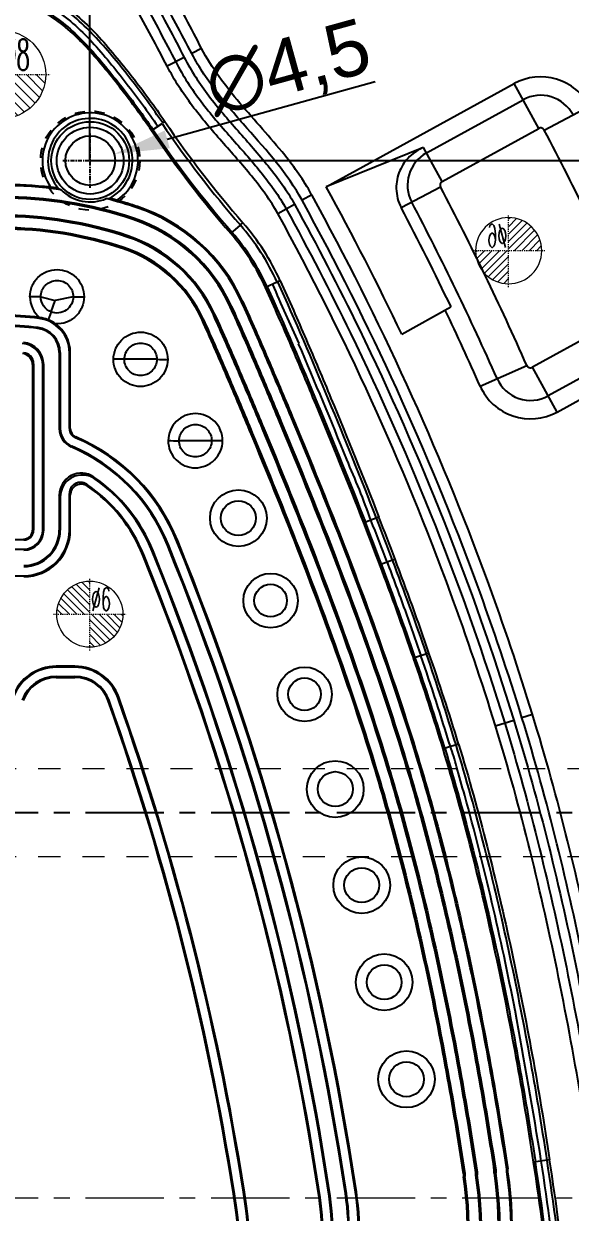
# Model space of a CAD drawing. Header units: millimetres. Extents: x 2660 to 3051, y 1419 to 1848.
# Drawn here: x 2806.1 to 2855.7, y 1632.4 to 1740.3 of the extents above; entities that cross this region are included whole.
import ezdxf

# ---------------------------------------------------------------- set-up
doc = ezdxf.new("R2010")
doc.units = ezdxf.units.MM
doc.linetypes.add('CENTER', pattern=[0.6, 0.375, -0.075, 0.075, -0.075])
doc.linetypes.add('HIDDEN', pattern=[0.2, 0.1, -0.1])
for name, color, linetype, lineweight in [('center', 1, 'CENTER', 9), ('cool', 153, 'HIDDEN', 9), ('epin', 13, 'Continuous', 9)]:
    doc.layers.add(name, color=color, linetype=linetype, lineweight=lineweight)
doc.layers.add('DEFAULT_2', color=8, linetype='HIDDEN')
doc.styles.get("Standard").update_dxf_attribs({"font": 'arial.ttf'})
doc.styles.add('TXT05', font='txt.shx', dxfattribs={"width": 0.5, "bigfont": 'gbcbig.shx'})
doc.dimstyles.new('副本 ISO-25-1', dxfattribs={"dimtxt": 5, "dimasz": 5, "dimexe": 0, "dimexo": 0, "dimgap": 0, "dimtad": 1, "dimtxsty": 'Standard', "dimcen": 0, "dimclrd": 4, "dimclre": 4, "dimclrt": 6, "dimazin": 0, "dimtfac": 1, "dimtofl": 0, "dimtmove": 0, "dimatfit": 3, "dimfxl": 0, "dimarcsym": 0})

# ---------------------------------------------------------------- blocks, each defined once
blk = doc.blocks.new('epin_ejp_6')
at = {"layer": 'epin'}
h = blk.add_hatch(dxfattribs=at)
h.set_pattern_fill('_ANSI31', color=123, scale=0.15, angle=90, style=0)
h.set_pattern_definition([(135, (735.3002, 266.8078), (-0.3367596, -0.3367596), [])])
h.paths.add_polyline_path([(0, 3, 0.414214), (-3, 0), (0, 0)])
h.paths.add_polyline_path([(3, 0), (0, 0), (0, -3, 0.414214)])
at = {"layer": 'epin', "color": 1, "linetype": 'CENTER', "ltscale": 0.186593}
for p, q in [((0, -3.3), (0, 3.3)), ((-3.3, 0), (3.3, 0))]:
    blk.add_line(p, q, dxfattribs=at)
at = {"layer": 'epin'}
blk.add_circle((0, 0), 3, dxfattribs=at)
at = {"layer": 'epin', "color": 6, "style": 'TXT05', "width": 0.5}
blk.add_text('%%c6', height=2.1, dxfattribs=at).set_placement((0.12, 0.3))
blk = doc.blocks.new('epin_ejp_8')
at = {"layer": 'epin'}
h = blk.add_hatch(dxfattribs=at)
h.set_pattern_fill('_ANSI31', color=123, scale=0.2, angle=90, style=0)
h.set_pattern_definition([(135, (-705.7219, 490.0809), (-0.4490128, -0.4490128), [])])
h.paths.add_polyline_path([(0, 4, 0.414214), (-4, 0), (0, 0)])
h.paths.add_polyline_path([(4, 0), (0, 0), (0, -4, 0.414214)])
at = {"layer": 'epin', "color": 1, "linetype": 'CENTER', "ltscale": 0.248791}
for p, q in [((0, -4.4), (0, 4.4)), ((-4.4, 0), (4.4, 0))]:
    blk.add_line(p, q, dxfattribs=at)
at = {"layer": 'epin'}
blk.add_circle((0, 0), 4, dxfattribs=at)
at = {"layer": 'epin', "color": 6, "style": 'TXT05', "width": 0.5}
blk.add_text('%%c8', height=2.8, dxfattribs=at).set_placement((0.16, 0.4))
blk = doc.blocks.new('*D116')
at = {"color": 4, "linetype": 'Continuous', "lineweight": -2, "transparency": 16777216}
blk.add_line((2838.04, 1735.04), (2819.16, 1729.83), dxfattribs=at)
at = {"color": 4, "transparency": 16777216}
blk.add_solid([(2818.94, 1730.63), (2819.39, 1729.03), (2814.34, 1728.5)], dxfattribs=at)
at = {"layer": 'Defpoints', "color": 0, "transparency": 16777216}
for p in [(2814.34, 1728.5), (2810.01, 1727.3)]:
    blk.add_point(p, dxfattribs=at)
at = {"color": 6, "transparency": 16777216, "insert": (2830.19, 1736.08), "char_height": 5, "attachment_point": 5, "rotation": 15.4407}
blk.add_mtext('∅4,5', dxfattribs=at)
blk = doc.blocks.new('*D96')
at = {"color": 4, "linetype": 'Continuous', "lineweight": -2, "transparency": 16777216}
blk.add_line((2889.34, 1633.72), (2909.46, 1633.72), dxfattribs=at)
at = {"layer": 'Defpoints', "color": 0, "transparency": 16777216}
for p in [(2804.14, 1633.72), (2889.34, 1633.72), (2906.2, 1633.72)]:
    blk.add_point(p, dxfattribs=at)
at = {"color": 6, "transparency": 16777216, "insert": (2907.83, 1636.27), "char_height": 5, "attachment_point": 5}
blk.add_mtext('0', dxfattribs=at)
blk = doc.blocks.new('*D120')
at = {"color": 4, "linetype": 'Continuous', "lineweight": -2, "transparency": 16777216}
blk.add_line((2812.18, 1727.9), (2923.08, 1727.9), dxfattribs=at)
at = {"layer": 'Defpoints', "color": 0, "transparency": 16777216}
for p in [(2812.18, 1727.9), (2906.2, 1727.9), (2804.14, 1633.72)]:
    blk.add_point(p, dxfattribs=at)
at = {"color": 6, "transparency": 16777216, "insert": (2914.64, 1730.9), "char_height": 5, "attachment_point": 5}
blk.add_mtext('94,18', dxfattribs=at)
blk = doc.blocks.new('*D126')
at = {"color": 4, "linetype": 'Continuous', "lineweight": -2, "transparency": 16777216}
blk.add_line((2837.8, 1570.12), (2922.13, 1570.12), dxfattribs=at)
at = {"layer": 'Defpoints', "color": 0, "transparency": 16777216}
for p in [(2804.14, 1633.72), (2837.8, 1570.12), (2906.2, 1570.12)]:
    blk.add_point(p, dxfattribs=at)
at = {"color": 6, "transparency": 16777216, "insert": (2914.17, 1573.12), "char_height": 5, "attachment_point": 5}
blk.add_mtext('63,61', dxfattribs=at)
blk = doc.blocks.new('*D105')
at = {"color": 4, "linetype": 'Continuous', "lineweight": -2, "transparency": 16777216}
blk.add_line((2812.14, 1727.9), (2812.14, 1802.88), dxfattribs=at)
at = {"layer": 'Defpoints', "color": 0, "transparency": 16777216}
for p in [(2812.14, 1799.58), (2812.14, 1727.9), (2804.14, 1633.72)]:
    blk.add_point(p, dxfattribs=at)
at = {"color": 6, "transparency": 16777216, "insert": (2809.58, 1801.23), "char_height": 5, "attachment_point": 5, "rotation": 90}
blk.add_mtext('8', dxfattribs=at)

msp = doc.modelspace()

# ---------------------------------------------------------------- linework, layer by layer
at = {"color": 7, "linetype": 'Continuous'}
for p, q in [((2820.702, 1737.265), (2819.156, 1736.464)), ((2822.28, 1738.081), (2821.388, 1737.619)), ((2821.409, 1737.579), (2821.388, 1737.619)), ((2833.589, 1725.51), (2850.635, 1734.887)), ((2852.868, 1730.827), (2850.635, 1734.887)), ((2842.681, 1728.595), (2851.444, 1733.416)), ((2853.369, 1730.677), (2857.469, 1732.836)), ((2817.731, 1730.623), (2818.692, 1731.277)), ((2818.749, 1731.316), (2818.946, 1731.45)), ((2844.105, 1726.007), (2852.868, 1730.827)), ((2842.407, 1729.092), (2833.589, 1725.51)), ((2844.105, 1726.007), (2842.407, 1729.092)), ((2840.386, 1723.638), (2843.957, 1725.515)), ((2832.275, 1724.787), (2831.394, 1724.304)), ((2816.431, 1723.626), (2816.465, 1723.726)), ((2829.191, 1723.096), (2830.717, 1723.933)), ((2816.073, 1722.556), (2816.112, 1722.673)), ((2825.853, 1722.088), (2826.033, 1722.244)), ((2815.577, 1721.074), (2815.538, 1720.957)), ((2824.923, 1721.281), (2825.801, 1722.043)), ((2815.219, 1720.004), (2815.18, 1719.888)), ((2829.137, 1716.854), (2828.08, 1716.372)), ((2829.417, 1716.981), (2829.2, 1716.883)), ((2807.689, 1715.541), (2806.702, 1715.544)), ((2807.689, 1715.541), (2808.995, 1715.21)), ((2808.622, 1714.161), (2808.995, 1715.21)), ((2810.631, 1715.541), (2808.995, 1715.21)), ((2810.631, 1715.541), (2811.618, 1715.538)), ((2824.992, 1714.666), (2824.896, 1714.622)), ((2826.002, 1715.125), (2825.907, 1715.081)), ((2840.432, 1712.154), (2844.907, 1714.616)), ((2808.622, 1714.161), (2808.344, 1713.454)), ((2823.456, 1713.968), (2823.344, 1713.918)), ((2861.091, 1713.97), (2852.297, 1709.132)), ((2807.442, 1712.743), (2807.431, 1712.656)), ((2822.429, 1713.502), (2822.334, 1713.459)), ((2862.515, 1711.381), (2853.721, 1706.544)), ((2809.361, 1710.463), (2809.361, 1703.563)), ((2809.361, 1710.463), (2809.449, 1710.463)), ((2809.449, 1710.463), (2809.449, 1703.563)), ((2810.278, 1703.563), (2810.278, 1710.463)), ((2810.278, 1710.463), (2810.366, 1710.463)), ((2810.366, 1703.563), (2810.366, 1710.463)), ((2807.037, 1709.458), (2806.949, 1709.377)), ((2806.949, 1709.377), (2806.949, 1694.347)), ((2807.037, 1709.458), (2807.037, 1694.347)), ((2807.954, 1709.378), (2807.866, 1709.297)), ((2807.866, 1694.347), (2807.866, 1709.297)), ((2807.954, 1694.347), (2807.954, 1709.378)), ((2818.219, 1709.859), (2815.271, 1709.859)), ((2847.546, 1707.434), (2851.784, 1709.305)), ((2854.53, 1705.073), (2863.324, 1709.91)), ((2854.53, 1705.073), (2852.297, 1709.132)), ((2809.449, 1703.563), (2809.361, 1703.563)), ((2810.366, 1703.563), (2810.278, 1703.563)), ((2810.82, 1702.743), (2810.854, 1702.824)), ((2810.494, 1701.98), (2810.459, 1701.9)), ((2823.193, 1702.469), (2820.236, 1702.469)), ((2809.361, 1697.517), (2809.361, 1694.347)), ((2809.449, 1697.349), (2809.361, 1697.517)), ((2809.449, 1697.348), (2809.449, 1694.347)), ((2810.278, 1694.347), (2810.278, 1697.682)), ((2810.366, 1697.516), (2810.278, 1697.682)), ((2810.366, 1694.347), (2810.366, 1697.516)), ((2838.366, 1695.535), (2836.997, 1695.003)), ((2807.037, 1694.347), (2806.949, 1694.347)), ((2807.954, 1694.347), (2807.866, 1694.347)), ((2809.449, 1694.347), (2809.361, 1694.347)), ((2810.366, 1694.347), (2810.278, 1694.347)), ((2834.655, 1694.092), (2834.753, 1694.13)), ((2806.145, 1693.455), (2804.053, 1693.455)), ((2819.263, 1693.021), (2819.181, 1692.988)), ((2820.032, 1693.332), (2820.113, 1693.365)), ((2832.033, 1693.071), (2832.131, 1693.109)), ((2833.719, 1693.727), (2833.621, 1693.689)), ((2804.053, 1692.625), (2806.145, 1692.625)), ((2817.026, 1692.118), (2816.945, 1692.085)), ((2817.795, 1692.428), (2817.877, 1692.461)), ((2831.096, 1692.707), (2830.998, 1692.669)), ((2839.831, 1691.713), (2838.457, 1691.194)), ((2804.053, 1690.213), (2806.145, 1690.213)), ((2842.909, 1683.194), (2841.52, 1682.716)), ((2809.09, 1681.897), (2809.09, 1681.985)), ((2810.783, 1681.985), (2809.09, 1681.985)), ((2810.783, 1681.897), (2809.09, 1681.897)), ((2810.783, 1681.985), (2810.783, 1681.897)), ((2809.09, 1680.98), (2809.09, 1681.068)), ((2809.09, 1681.068), (2810.783, 1681.068)), ((2809.09, 1680.98), (2810.783, 1680.98)), ((2810.783, 1681.068), (2810.783, 1680.98)), ((2814.678, 1679.148), (2814.761, 1679.177)), ((2813.896, 1678.87), (2813.814, 1678.841)), ((2848.946, 1676.573), (2850.61, 1677.085)), ((2852.308, 1677.608), (2851.348, 1677.312)), ((2845.595, 1674.927), (2844.189, 1674.499)), ((2841.785, 1673.768), (2841.886, 1673.798)), ((2838.132, 1672.656), (2838.031, 1672.625)), ((2839.211, 1672.984), (2839.093, 1672.948)), ((2840.824, 1673.475), (2840.723, 1673.444)), ((2853.859, 1637.185), (2852.406, 1636.965)), ((2846.028, 1635.98), (2846.045, 1635.982)), ((2846.028, 1635.98), (2846.051, 1635.648)), ((2846.15, 1635.994), (2846.045, 1635.982)), ((2846.162, 1635.925), (2846.162, 1635.662)), ((2847.272, 1636.118), (2847.149, 1636.105)), ((2847.161, 1635.771), (2847.161, 1636.036)), ((2847.284, 1636.049), (2847.284, 1635.784)), ((2848.827, 1636.291), (2848.844, 1636.293)), ((2848.839, 1635.953), (2848.839, 1636.221)), ((2848.949, 1636.305), (2848.844, 1636.293)), ((2848.851, 1635.953), (2848.973, 1635.966)), ((2848.961, 1636.235), (2848.961, 1635.966)), ((2849.948, 1636.416), (2850.053, 1636.427)), ((2849.961, 1636.074), (2849.961, 1636.345)), ((2849.973, 1636.074), (2850.078, 1636.085)), ((2850.078, 1636.085), (2850.053, 1636.427)), ((2846.174, 1635.662), (2846.051, 1635.648)), ((2847.295, 1635.784), (2847.173, 1635.771)), ((2833.031, 1633.766), (2832.944, 1633.753)), ((2833.851, 1633.89), (2833.938, 1633.903)), ((2835.416, 1634.126), (2835.329, 1634.113)), ((2836.236, 1634.249), (2836.323, 1634.262)), ((2825.478, 1632.628), (2825.391, 1632.615)), ((2826.298, 1632.752), (2826.385, 1632.765))]:
    msp.add_line(p, q, dxfattribs=at)
at = {"color": 1, "linetype": 'CENTER'}
for p, q in [((2812.175, 1725.425), (2812.175, 1730.375)), ((2809.7, 1727.9), (2814.65, 1727.9))]:
    msp.add_line(p, q, dxfattribs=at)
at = {"color": 1, "linetype": 'CENTER', "ltscale": 19}
msp.add_line((2709.135, 1668.721), (2899.135, 1668.721), dxfattribs=at)
at = {"color": 7, "linetype": 'Continuous'}
for centre, radius in [((2812.175, 1727.9), 3.534), ((2812.175, 1727.9), 3.032), ((2825.616, 1695.439), 2.569), ((2825.616, 1695.439), 1.581), ((2828.542, 1687.95), 2.469), ((2828.542, 1687.95), 1.482), ((2831.624, 1679.447), 2.469), ((2831.624, 1679.447), 1.482), ((2834.408, 1670.841), 2.569), ((2834.408, 1670.841), 1.581), ((2836.805, 1662.119), 2.569), ((2836.805, 1662.119), 1.581), ((2838.849, 1653.308), 2.569), ((2838.849, 1653.308), 1.581), ((2840.868, 1644.491), 2.569), ((2840.868, 1644.491), 1.581)]:
    msp.add_circle(centre, radius, dxfattribs=at)
at = {"color": 2, "linetype": 'Continuous'}
msp.add_circle((2812.175, 1727.9), 2.25, dxfattribs=at)
at = {"color": 7, "linetype": 'Continuous'}
for centre, radius, start, end in [((2853.045, 1730.506), 5, 27.77039, 118.81505), ((2853.045, 1730.506), 3.321, 27.77039, 118.81505), ((2812.175, 1727.9), 4.336, 303.88424, 213.92416), ((2812.175, 1727.9), 3.834, 296.59623, 221.21217), ((2900.585, 1786.97), 99.036, 214.21863, 220.96447), ((2900.585, 1786.97), 98.729, 214.21863, 220.96447), ((2853.045, 1730.506), 0.367, 27.77039, 118.81505), ((2900.585, 1786.97), 100.198, 214.21863, 220.96447), ((2900.585, 1786.97), 100.04, 214.21863, 220.96447), ((2610.387, 1602.727), 274.612, 24.0042, 27.77039), ((2844.282, 1725.685), 3.321, 118.81505, 207.73085), ((2804.135, 1686.904), 38.726, 81.99901, 98.00099), ((2804.135, 1686.904), 38.831, 83.43146, 96.56854), ((2813.522, 1733.26), 8.949, 241.78636, 243.47671), ((2610.387, 1602.727), 254.745, 25.43939, 28.81505), ((2844.282, 1725.685), 0.367, 118.81505, 207.73085), ((2610.387, 1602.727), 263.878, 23.82169, 27.73085), ((2804.135, 1686.904), 37.721, 71.48706, 108.51331), ((2804.135, 1686.904), 37.598, 71.48706, 108.51331), ((2812.175, 1727.9), 3.746, 224.97397, 292.83443), ((2812.962, 1733.27), 8.847, 274.31883, 276.02862), ((2804.135, 1686.904), 38.726, 71.48706, 75.80939), ((2804.135, 1686.904), 38.831, 71.48706, 74.37694), ((2815.981, 1715.851), 18.583, 28.7411, 29.02366), ((2811.357, 1708.473), 15.979, 24.42709, 71.48706), ((2811.357, 1708.473), 16.085, 24.42709, 71.48706), ((2610.387, 1602.727), 259.845, 25.50571, 27.73085), ((2610.387, 1602.727), 260.924, 23.82169, 27.73085), ((2804.135, 1686.904), 36.035, 71.48706, 108.51331), ((2804.135, 1686.904), 35.912, 71.48706, 108.51331), ((2811.357, 1708.473), 14.852, 24.42709, 71.48706), ((2811.357, 1708.473), 14.975, 24.42709, 71.48706), ((2809.518, 1707.906), 21.871, 24.51686, 40.96447), ((2804.135, 1686.904), 34.907, 71.48706, 108.51331), ((2804.135, 1686.904), 34.784, 71.48706, 108.51331), ((2811.357, 1708.473), 13.288, 24.42709, 71.48706), ((2809.518, 1707.906), 20.401, 24.51686, 40.96447), ((2809.518, 1707.906), 20.56, 24.51686, 40.96447), ((2809.518, 1707.906), 21.564, 24.51686, 40.96447), ((2811.357, 1708.473), 12.161, 24.42709, 71.48706), ((2811.357, 1708.473), 13.165, 24.42709, 71.48706), ((2811.357, 1708.473), 12.038, 24.42709, 71.48706), ((2809.174, 1715.537), 2.472, 179.85596, 229.73718), ((2804.135, 1686.904), 26.967, 82.6692, 97.33067), ((2804.135, 1686.904), 26.88, 82.70716, 97.29284), ((2807.15, 1710.463), 3.128, 0, 82.70716), ((2807.197, 1710.582), 3.093, 53.75194, 82.95175), ((2610.387, 1602.727), 259.245, 23.82169, 25.49805), ((2804.135, 1686.904), 26.05, 82.70716, 97.29284), ((2804.135, 1686.904), 25.962, 82.70716, 97.29284), ((2807.15, 1710.463), 2.211, 0, 82.70716), ((2807.15, 1710.463), 2.299, 0, 82.70716), ((2807.15, 1710.463), 3.216, 0, 54.32981), ((2805.946, 1709.378), 2.009, 359.99173, 85.40289), ((2805.858, 1709.297), 2.009, 359.99164, 85.60949), ((2805.945, 1709.377), 1.004, 359.99039, 85.40573), ((2806.033, 1709.458), 1.004, 359.99049, 85.20066), ((2309.612, 1488.057), 567.237, 22.02372, 23.17376), ((2814.193, 1623.769), 86.097, 89.28265, 89.93953), ((2819.298, 1796.137), 86.284, 269.28336, 269.93881), ((2852.12, 1709.454), 0.367, 203.82169, 298.81505), ((2852.12, 1709.454), 3.321, 203.82169, 298.81505), ((2852.12, 1709.454), 5, 203.82169, 298.81505), ((2811.17, 1703.563), 1.809, 180, 246.86536), ((2811.17, 1703.563), 1.721, 180, 246.86536), ((2811.17, 1703.563), 0.892, 180, 246.86536), ((2811.17, 1703.563), 0.804, 180, 246.86536), ((2804.053, 1686.906), 17.222, 21.90794, 66.86536), ((2804.053, 1686.906), 17.31, 21.90845, 66.86536), ((2804.053, 1686.906), 16.305, 21.90245, 66.86536), ((2804.053, 1686.906), 16.393, 21.90299, 66.86536), ((2820.894, 1874.819), 172.351, 269.45309, 269.78118), ((2822.42, 1516.263), 186.207, 89.45862, 89.7623), ((2753.165, 1664.759), 89.815, 19.84849, 23.63144), ((2811.369, 1697.519), 2.008, 55.33207, 180.08985), ((2811.282, 1697.683), 1.004, 56.07215, 180.07388), ((2811.37, 1697.517), 1.004, 55.33091, 180.08223), ((2778.277, 1679.3), 38.677, 29.4961, 29.79092), ((2804.053, 1686.906), 13.981, 21.88612, 56.14181), ((2804.053, 1686.906), 14.898, 21.89303, 55.41093), ((2804.053, 1686.906), 14.81, 21.89239, 54.65962), ((2804.053, 1686.906), 13.893, 21.88542, 55.407), ((2477.051, 1554.863), 386.959, 20.66783, 21.27278), ((2477.052, 1554.863), 387.495, 20.66782, 21.27277), ((2473.098, 1553.346), 391.967, 20.67134, 21.26975), ((2806.145, 1694.347), 4.221, 270.00073, 360), ((2806.145, 1694.347), 4.133, 270.00076, 360), ((2806.145, 1694.347), 3.304, 270.00082, 359.99917), ((2806.145, 1694.347), 3.216, 270.0017, 360), ((2806.145, 1694.347), 1.809, 270.00219, 360), ((2806.145, 1694.347), 1.721, 270.00234, 360), ((2806.145, 1694.347), 0.892, 270.00402, 360), ((2806.145, 1694.347), 0.804, 270.00455, 360), ((2473.097, 1553.345), 390.499, 20.67137, 21.26978), ((2469.061, 1551.8), 394.98, 20.67439, 21.26625), ((2579.244, 1595.529), 259.062, 8.56805, 22.10621), ((2579.244, 1595.529), 259.892, 8.56805, 22.10589), ((2579.244, 1595.529), 259.98, 8.56805, 22.10586), ((2579.244, 1595.529), 256.563, 8.56805, 22.10724), ((2579.244, 1595.529), 256.65, 8.56805, 22.1072), ((2579.244, 1595.529), 257.48, 8.56805, 22.10685), ((2579.244, 1595.529), 257.568, 8.56805, 22.10682), ((2579.244, 1595.529), 258.975, 8.56805, 22.10625), ((2545.371, 1580.49), 313.297, 19.04385, 20.6925), ((2545.371, 1580.49), 313.455, 19.04382, 20.69249), ((2527.782, 1573.963), 332.786, 19.88022, 20.67368), ((2554.732, 1583.873), 304.574, 19.01666, 20.7193), ((2554.733, 1583.874), 304.811, 19.01664, 20.71925), ((2570.03, 1589.245), 287.859, 18.99815, 19.87942), ((2614.915, 1604.573), 239.7, 16.96123, 19.02654), ((2614.916, 1604.573), 239.858, 16.96121, 19.02651), ((2617.739, 1605.488), 237.426, 16.94858, 19.0397), ((2617.739, 1605.488), 237.963, 16.94853, 19.03959), ((2614.917, 1604.573), 241.167, 16.961, 19.02631), ((2809.09, 1677.764), 4.221, 90.00053, 159.48505), ((2809.09, 1677.764), 4.133, 90.00056, 159.48505), ((2810.783, 1677.764), 4.221, 19.55332, 90.00051), ((2810.783, 1677.764), 4.133, 19.55332, 90.00054), ((2809.09, 1677.764), 3.304, 90.00056, 159.48505), ((2809.09, 1677.764), 3.216, 90.00059, 159.48505), ((2810.783, 1677.764), 3.304, 19.55332, 90.00054), ((2810.783, 1677.764), 3.216, 19.55332, 90.00057), ((2579.244, 1595.529), 249.842, 8.56805, 19.55332), ((2579.244, 1595.529), 249.93, 8.56805, 19.55332), ((2579.244, 1595.529), 248.925, 8.56805, 19.55332), ((2579.244, 1595.529), 249.012, 8.56805, 19.55332), ((2651.806, 1616.076), 201.754, 15.57684, 16.35895), ((2195.81, 1530.539), 665.861, 9.206206, 10.401091), ((2502.787, 1584.069), 353.598, 6.65089, 8.60338), ((2503.054, 1584.102), 353.487, 6.6506, 8.60456), ((2497.96, 1583.42), 359.163, 6.66462, 8.59061), ((2497.961, 1583.42), 359.699, 6.66464, 8.59065), ((2498.289, 1583.467), 359.605, 6.6633, 8.5911), ((2812.249, 1630.635), 36.986, 321.9997, 8.26898), ((2812.249, 1630.635), 37.109, 321.9997, 8.26204), ((2812.249, 1630.635), 38.114, 321.9997, 8.20651), ((2812.249, 1630.635), 38.219, 321.9997, 8.20082), ((2812.249, 1630.635), 34.172, 321.9997, 8.43815), ((2812.249, 1630.635), 34.295, 321.9997, 8.43033), ((2812.249, 1630.635), 35.3, 321.9997, 8.36791), ((2812.249, 1630.635), 35.422, 321.9997, 8.36047), ((2812.249, 1630.635), 20.928, 322.00049, 8.56805), ((2812.249, 1630.635), 21.016, 322.00049, 8.56805), ((2812.249, 1630.635), 21.845, 322.00023, 8.56805), ((2812.249, 1630.635), 21.933, 322.00023, 8.56805), ((2812.249, 1630.635), 23.34, 321.9997, 8.56805), ((2812.249, 1630.635), 23.428, 321.9997, 8.56805), ((2812.249, 1630.635), 24.257, 321.9997, 8.56805), ((2812.249, 1630.635), 24.345, 321.9997, 8.56805), ((2812.249, 1630.635), 13.29, 321.9997, 8.56805), ((2812.249, 1630.635), 13.378, 321.9997, 8.56805), ((2812.249, 1630.635), 14.207, 321.9997, 8.56805), ((2812.249, 1630.635), 14.295, 321.9997, 8.56805)]:
    msp.add_arc(centre, radius, start, end, dxfattribs=at)
for points, knots in [([(2821.388, 1737.619), (2820.443, 1739.445), (2818.51, 1743.074), (2815.982, 1747.548), (2813.89, 1751.087), (2812.287, 1753.721), (2810.651, 1756.333), (2809.553, 1758.07), (2808.985, 1758.925)], [0, 0, 0, 0, 0.2500356, 0.5000558, 0.6250834, 0.7500944, 0.8751292, 1, 1, 1, 1]), ([(2822.28, 1738.081), (2821.332, 1739.914), (2819.391, 1743.558), (2816.853, 1748.05), (2814.752, 1751.604), (2813.143, 1754.248), (2811.498, 1756.874), (2810.394, 1758.62), (2809.822, 1759.482)], [0, 0, 0, 0, 0.2499256, 0.4998753, 0.6248278, 0.7498086, 0.8747441, 1, 1, 1, 1]), ([(2807.617, 1758.016), (2808.181, 1757.168), (2809.27, 1755.444), (2810.894, 1752.851), (2812.485, 1750.236), (2814.562, 1746.722), (2817.073, 1742.28), (2818.991, 1738.677), (2819.929, 1736.864)], [0, 0, 0, 0, 0.1247712, 0.2498297, 0.374847, 0.4999003, 0.7499382, 1, 1, 1, 1]), ([(2808.342, 1758.498), (2808.91, 1757.644), (2810.004, 1755.912), (2811.635, 1753.307), (2813.232, 1750.683), (2815.316, 1747.157), (2817.835, 1742.699), (2819.761, 1739.083), (2820.702, 1737.265)], [0, 0, 0, 0, 0.1251138, 0.2500869, 0.3750798, 0.5000569, 0.7500327, 1, 1, 1, 1]), ([(2819.156, 1736.464), (2818.222, 1738.27), (2816.311, 1741.858), (2813.811, 1746.283), (2811.742, 1749.783), (2810.157, 1752.388), (2808.539, 1754.971), (2807.455, 1756.689), (2806.892, 1757.534)], [0, 0, 0, 0, 0.2500343, 0.5000545, 0.6250875, 0.7500966, 0.875131, 1, 1, 1, 1]), ([(2804.135, 1743.851), (2804.968, 1743.858), (2806.645, 1743.61), (2809.726, 1742.258), (2812.257, 1739.989), (2814.43, 1737.464), (2816.001, 1735.507), (2817.514, 1733.509), (2818.476, 1732.141), (2818.946, 1731.45)], [0, 0, 0, 0, 0.1248192, 0.2497628, 0.4992822, 0.6244584, 0.749638, 0.8748183, 1, 1, 1, 1]), ([(2818.749, 1731.316), (2817.831, 1732.664), (2816.388, 1734.642), (2814.345, 1737.191), (2812.214, 1739.684), (2809.734, 1741.962), (2806.671, 1743.359), (2804.978, 1743.62), (2804.134, 1743.613)], [0, 0, 0, 0, 0.2471743, 0.3707464, 0.4947206, 0.7449952, 0.8720594, 1, 1, 1, 1]), ([(2804.135, 1743.077), (2804.926, 1743.084), (2806.523, 1742.837), (2808.712, 1741.837), (2810.647, 1740.396), (2812.358, 1738.689), (2813.935, 1736.846), (2815.96, 1734.318), (2817.394, 1732.354), (2818.305, 1731.014)], [0, 0, 0, 0, 0.1230504, 0.2467413, 0.3708913, 0.4962731, 0.622029, 0.7480451, 1, 1, 1, 1]), ([(2804.135, 1742.54), (2804.895, 1742.548), (2806.434, 1742.301), (2808.537, 1741.312), (2810.399, 1739.896), (2812.055, 1738.223), (2813.59, 1736.419), (2815.569, 1733.945), (2816.971, 1732.023), (2817.862, 1730.712)], [0, 0, 0, 0, 0.1215733, 0.2443154, 0.3681082, 0.4936535, 0.6199717, 0.7466876, 1, 1, 1, 1]), ([(2817.731, 1730.623), (2817.295, 1731.265), (2816.403, 1732.535), (2815.003, 1734.395), (2813.552, 1736.215), (2812.048, 1737.992), (2810.422, 1739.662), (2808.579, 1741.1), (2806.469, 1742.129), (2804.909, 1742.39), (2804.135, 1742.382)], [0, 0, 0, 0, 0.1250477, 0.2500942, 0.3751391, 0.500197, 0.6252374, 0.7502752, 0.8751948, 1, 1, 1, 1]), ([(2820.702, 1737.265), (2821.335, 1736.043), (2822.865, 1733.724), (2825.587, 1730.576), (2828.374, 1727.449), (2830.04, 1725.168), (2830.717, 1723.933)], [0, 0, 0, 0, 0.2470616, 0.4960364, 0.7470034, 1, 1, 1, 1]), ([(2831.394, 1724.304), (2830.075, 1726.709), (2827.269, 1729.828), (2823.636, 1733.996), (2822.058, 1736.333), (2821.409, 1737.579)], [0, 0, 0, 0, 0.4949612, 0.7464689, 1, 1, 1, 1]), ([(2832.231, 1724.867), (2831.542, 1726.108), (2829.493, 1728.974), (2825.722, 1732.989), (2823.209, 1736.287), (2822.28, 1738.081)], [0, 0, 0, 0, 0.2570694, 0.6339567, 1, 1, 1, 1]), ([(2829.191, 1723.096), (2828.531, 1724.301), (2826.868, 1726.534), (2824.089, 1729.635), (2821.352, 1732.836), (2819.806, 1735.21), (2819.157, 1736.464)], [0, 0, 0, 0, 0.2461128, 0.4953448, 0.7468156, 1, 1, 1, 1]), ([(2819.929, 1736.865), (2820.585, 1735.599), (2822.152, 1733.22), (2824.911, 1730.026), (2827.67, 1726.932), (2829.302, 1724.705), (2829.954, 1723.514)], [0, 0, 0, 0, 0.2556269, 0.5080237, 0.7565332, 1, 1, 1, 1]), ([(2842.407, 1729.092), (2841.942, 1728.903), (2841.061, 1728.331), (2840.143, 1727.002), (2839.811, 1725.319), (2840.111, 1724.162), (2840.386, 1723.638)], [0, 0, 0, 0, 0.2319195, 0.4710345, 0.7267269, 1, 1, 1, 1]), ([(2809.291, 1725.374), (2809.282, 1725.379), (2809.25, 1725.383), (2809.162, 1725.402), (2809.01, 1725.424), (2808.803, 1725.453), (2808.654, 1725.471), (2808.577, 1725.48)], [0, 0, 0, 0, 0.0429195, 0.128969, 0.3773976, 0.6779119, 1, 1, 1, 1]), ([(2814.593, 1724.3), (2814.518, 1724.321), (2814.373, 1724.361), (2814.17, 1724.412), (2814.021, 1724.449), (2813.933, 1724.465), (2813.902, 1724.473), (2813.892, 1724.472)], [0, 0, 0, 0, 0.3220743, 0.6225708, 0.8709862, 0.9570647, 1, 1, 1, 1]), ([(2851.348, 1677.312), (2850.095, 1681.384), (2844.653, 1697.53), (2837.536, 1713.104), (2831.394, 1724.304)], [0, 0, 0, 0, 0.2501165, 1, 1, 1, 1]), ([(2852.308, 1677.607), (2851.05, 1681.696), (2845.587, 1697.907), (2838.441, 1713.543), (2832.275, 1724.787)], [0, 0, 0, 0, 0.2501472, 1, 1, 1, 1]), ([(2829.954, 1723.514), (2831.99, 1719.802), (2839.764, 1704.769), (2846.046, 1688.957), (2849.778, 1676.829)], [0, 0, 0, 0, 0.2501888, 1, 1, 1, 1]), ([(2830.717, 1723.933), (2832.76, 1720.208), (2840.561, 1705.123), (2846.865, 1689.255), (2850.61, 1677.085)], [0, 0, 0, 0, 0.2501589, 1, 1, 1, 1]), ([(2848.946, 1676.573), (2847.706, 1680.605), (2842.318, 1696.589), (2835.271, 1712.007), (2829.191, 1723.096)], [0, 0, 0, 0, 0.2501155, 1, 1, 1, 1]), ([(2806.702, 1715.543), (2806.705, 1715.864), (2806.797, 1716.353), (2807.106, 1716.92), (2807.514, 1717.42), (2808.197, 1717.881), (2809.164, 1718.074), (2810.132, 1717.881), (2810.948, 1717.327), (2811.494, 1716.508), (2811.62, 1715.859), (2811.618, 1715.538)], [0, 0, 0, 0, 0.1249546, 0.1877436, 0.2505492, 0.3753877, 0.5003008, 0.6252102, 0.7500876, 0.8750827, 1, 1, 1, 1]), ([(2807.689, 1715.541), (2807.69, 1715.732), (2807.741, 1716.026), (2807.929, 1716.364), (2808.171, 1716.665), (2808.58, 1716.942), (2809.159, 1717.061), (2809.74, 1716.946), (2810.231, 1716.614), (2810.557, 1716.122), (2810.631, 1715.733), (2810.631, 1715.541)], [0, 0, 0, 0, 0.1246998, 0.1873907, 0.250114, 0.3749565, 0.4999193, 0.6249874, 0.7500818, 0.8751436, 1, 1, 1, 1]), ([(2838.144, 1695.449), (2836.74, 1699.056), (2833.821, 1706.227), (2830.806, 1713.36), (2829.2, 1716.883)], [0, 0, 0, 0, 0.4999281, 1, 1, 1, 1]), ([(2829.417, 1716.981), (2830.22, 1715.219), (2831.769, 1711.669), (2834.776, 1704.529), (2836.962, 1699.145), (2838.366, 1695.535)], [0, 0, 0, 0, 0.2500002, 0.5000067, 1, 1, 1, 1]), ([(2836.997, 1695.003), (2835.597, 1698.599), (2833.42, 1703.964), (2830.424, 1711.078), (2828.88, 1714.616), (2828.08, 1716.372)], [0, 0, 0, 0, 0.4999933, 0.7499998, 1, 1, 1, 1]), ([(2828.224, 1716.438), (2829.826, 1712.925), (2832.832, 1705.811), (2835.744, 1698.659), (2837.145, 1695.06)], [0, 0, 0, 0, 0.4999236, 1, 1, 1, 1]), ([(2808.622, 1714.161), (2808.352, 1714.267), (2807.865, 1714.655), (2807.689, 1715.25), (2807.689, 1715.541)], [0, 0, 0, 0, 0.4999736, 1, 1, 1, 1]), ([(2810.631, 1715.541), (2810.63, 1715.305), (2810.511, 1714.825), (2810.024, 1714.273), (2809.335, 1714.01), (2808.843, 1714.074), (2808.622, 1714.161)], [0, 0, 0, 0, 0.2498375, 0.4997732, 0.7497587, 1, 1, 1, 1]), ([(2811.618, 1715.538), (2811.623, 1715.207), (2811.476, 1714.538), (2810.898, 1713.701), (2810.032, 1713.161), (2809.356, 1713.058), (2809.025, 1713.076)], [0, 0, 0, 0, 0.2500402, 0.499923, 0.7499149, 1, 1, 1, 1]), ([(2833.604, 1693.683), (2832.234, 1697.205), (2830.102, 1702.46), (2827.171, 1709.428), (2825.661, 1712.894), (2824.88, 1714.615)], [0, 0, 0, 0, 0.4999929, 0.7499999, 1, 1, 1, 1]), ([(2824.896, 1714.622), (2825.678, 1712.901), (2827.187, 1709.434), (2830.119, 1702.465), (2832.25, 1697.211), (2833.621, 1693.689)], [0, 0, 0, 0, 0.2501228, 0.5000842, 1, 1, 1, 1]), ([(2824.992, 1714.666), (2825.773, 1712.944), (2827.283, 1709.477), (2830.216, 1702.507), (2832.348, 1697.251), (2833.719, 1693.727)], [0, 0, 0, 0, 0.2500003, 0.5000064, 1, 1, 1, 1]), ([(2834.655, 1694.092), (2833.281, 1697.624), (2831.144, 1702.893), (2828.204, 1709.88), (2826.69, 1713.356), (2825.907, 1715.081)], [0, 0, 0, 0, 0.4999936, 0.7499997, 1, 1, 1, 1]), ([(2826.002, 1715.125), (2826.786, 1713.399), (2828.3, 1709.922), (2831.241, 1702.934), (2833.379, 1697.663), (2834.753, 1694.13)], [0, 0, 0, 0, 0.2500003, 0.5000064, 1, 1, 1, 1]), ([(2807.576, 1713.651), (2807.569, 1713.645), (2807.547, 1713.622), (2807.55, 1713.588), (2807.547, 1713.566)], [0, 0, 0, 0, 0.2870709, 1, 1, 1, 1]), ([(2832.033, 1693.071), (2830.668, 1696.579), (2828.545, 1701.813), (2825.626, 1708.752), (2824.123, 1712.204), (2823.344, 1713.918)], [0, 0, 0, 0, 0.4999936, 0.7499997, 1, 1, 1, 1]), ([(2823.456, 1713.968), (2824.235, 1712.254), (2825.738, 1708.801), (2828.659, 1701.86), (2830.782, 1696.625), (2832.147, 1693.116)], [0, 0, 0, 0, 0.2500002, 0.5000064, 1, 1, 1, 1]), ([(2830.982, 1692.662), (2829.621, 1696.161), (2827.504, 1701.379), (2824.593, 1708.3), (2823.094, 1711.742), (2822.318, 1713.451)], [0, 0, 0, 0, 0.4999929, 0.75, 1, 1, 1, 1]), ([(2830.998, 1692.669), (2829.636, 1696.17), (2827.518, 1701.392), (2824.605, 1708.313), (2823.108, 1711.753), (2822.334, 1713.459)], [0, 0, 0, 0, 0.5003355, 0.7505387, 1, 1, 1, 1]), ([(2822.429, 1713.502), (2823.206, 1711.793), (2824.705, 1708.349), (2827.617, 1701.427), (2829.735, 1696.206), (2831.096, 1692.707)], [0, 0, 0, 0, 0.2500002, 0.5000064, 1, 1, 1, 1]), ([(2814.284, 1709.866), (2814.285, 1710.186), (2814.417, 1710.833), (2814.97, 1711.648), (2815.789, 1712.197), (2816.756, 1712.389), (2817.723, 1712.195), (2818.541, 1711.643), (2819.084, 1710.822), (2819.211, 1710.173), (2819.206, 1709.852)], [0, 0, 0, 0, 0.1249975, 0.25002, 0.3749953, 0.4999954, 0.6249989, 0.7499591, 0.8750175, 1, 1, 1, 1]), ([(2815.271, 1709.859), (2815.272, 1710.052), (2815.352, 1710.44), (2815.683, 1710.931), (2816.175, 1711.26), (2816.754, 1711.375), (2817.333, 1711.261), (2817.823, 1710.93), (2818.145, 1710.438), (2818.22, 1710.05), (2818.219, 1709.859)], [0, 0, 0, 0, 0.1254759, 0.2508359, 0.3759869, 0.500993, 0.6258732, 0.7506483, 0.8753552, 1, 1, 1, 1]), ([(2819.206, 1709.852), (2819.205, 1709.532), (2819.072, 1708.885), (2818.52, 1708.07), (2817.701, 1707.521), (2816.733, 1707.329), (2815.766, 1707.523), (2814.948, 1708.075), (2814.406, 1708.896), (2814.279, 1709.545), (2814.284, 1709.866)], [0, 0, 0, 0, 0.1249972, 0.25002, 0.3749945, 0.4999952, 0.6249991, 0.7499597, 0.8750177, 1, 1, 1, 1]), ([(2818.219, 1709.859), (2818.217, 1709.666), (2818.137, 1709.278), (2817.807, 1708.787), (2817.315, 1708.458), (2816.736, 1708.343), (2816.156, 1708.457), (2815.667, 1708.788), (2815.345, 1709.28), (2815.27, 1709.668), (2815.271, 1709.859)], [0, 0, 0, 0, 0.1254961, 0.2508593, 0.3760105, 0.5010141, 0.6258926, 0.7506627, 0.875363, 1, 1, 1, 1]), ([(2824.18, 1702.462), (2824.183, 1702.782), (2824.059, 1703.432), (2823.512, 1704.251), (2822.693, 1704.801), (2821.726, 1704.993), (2820.759, 1704.803), (2819.938, 1704.257), (2819.383, 1703.443), (2819.25, 1702.796), (2819.249, 1702.475)], [0, 0, 0, 0, 0.1249944, 0.2500153, 0.374963, 0.4999809, 0.6249935, 0.7499489, 0.8749995, 1, 1, 1, 1]), ([(2820.236, 1702.469), (2820.237, 1702.661), (2820.317, 1703.05), (2820.65, 1703.538), (2821.143, 1703.865), (2821.722, 1703.98), (2822.301, 1703.867), (2822.793, 1703.539), (2823.121, 1703.049), (2823.194, 1702.66), (2823.193, 1702.469)], [0, 0, 0, 0, 0.1252659, 0.2505258, 0.3756002, 0.5005922, 0.6255232, 0.7503854, 0.8752343, 1, 1, 1, 1]), ([(2819.249, 1702.475), (2819.245, 1702.155), (2819.372, 1701.507), (2819.916, 1700.686), (2820.736, 1700.137), (2821.702, 1699.944), (2822.67, 1700.135), (2823.491, 1700.681), (2824.046, 1701.494), (2824.179, 1702.142), (2824.18, 1702.462)], [0, 0, 0, 0, 0.124996, 0.2499309, 0.3749078, 0.4999107, 0.6249402, 0.7499182, 0.8749754, 1, 1, 1, 1]), ([(2823.193, 1702.469), (2823.192, 1702.276), (2823.112, 1701.888), (2822.778, 1701.4), (2822.286, 1701.072), (2821.707, 1700.958), (2821.127, 1701.071), (2820.636, 1701.399), (2820.31, 1701.89), (2820.235, 1702.277), (2820.236, 1702.469)], [0, 0, 0, 0, 0.1254016, 0.2506515, 0.3757389, 0.5007446, 0.6256498, 0.7504819, 0.8752515, 1, 1, 1, 1]), ([(2812.62, 1698.987), (2812.325, 1699.196), (2811.604, 1699.458), (2810.488, 1699.225), (2809.652, 1698.449), (2809.449, 1697.71), (2809.449, 1697.348)], [0, 0, 0, 0, 0.2500244, 0.4999991, 0.7499733, 1, 1, 1, 1]), ([(2812.51, 1699.171), (2812.52, 1699.155), (2812.545, 1699.119), (2812.575, 1699.054), (2812.605, 1699.011), (2812.619, 1698.987)], [0, 0, 0, 0, 0.2671346, 0.6090222, 1, 1, 1, 1]), ([(2849.778, 1676.829), (2852.092, 1669.309), (2855.817, 1653.982), (2859.64, 1630.657), (2861.935, 1607.12), (2862.708, 1591.375), (2862.97, 1583.497)], [0, 0, 0, 0, 0.2497622, 0.4997301, 0.749807, 1, 1, 1, 1]), ([(2850.61, 1677.085), (2852.932, 1669.538), (2856.669, 1654.163), (2860.503, 1630.773), (2862.804, 1607.187), (2863.577, 1591.413), (2863.84, 1583.524)], [0, 0, 0, 0, 0.2500499, 0.5000634, 0.7500502, 1, 1, 1, 1]), ([(2864.612, 1583.55), (2864.348, 1591.462), (2863.572, 1607.275), (2861.263, 1630.917), (2857.419, 1654.352), (2853.674, 1669.754), (2851.348, 1677.312)], [0, 0, 0, 0, 0.2501028, 0.5001402, 0.7501183, 1, 1, 1, 1]), ([(2865.616, 1583.578), (2865.352, 1591.503), (2864.575, 1607.35), (2862.26, 1631.049), (2858.404, 1654.56), (2854.644, 1670.017), (2852.308, 1677.607)], [0, 0, 0, 0, 0.2498246, 0.4997603, 0.7497853, 1, 1, 1, 1]), ([(2862.1, 1583.471), (2861.839, 1591.327), (2861.069, 1607.03), (2858.782, 1630.507), (2854.969, 1653.776), (2851.255, 1669.069), (2848.946, 1676.573)], [0, 0, 0, 0, 0.2501274, 0.5001795, 0.7501585, 1, 1, 1, 1]), ([(2853.623, 1637.149), (2852.659, 1643.513), (2850.369, 1656.19), (2847.241, 1668.698), (2845.367, 1674.857)], [0, 0, 0, 0, 0.4999295, 1, 1, 1, 1]), ([(2845.595, 1674.927), (2847.47, 1668.763), (2850.601, 1656.244), (2852.894, 1643.556), (2853.859, 1637.185)], [0, 0, 0, 0, 0.4999766, 1, 1, 1, 1]), ([(2849.961, 1636.345), (2849.007, 1642.662), (2846.743, 1655.243), (2843.645, 1667.656), (2841.785, 1673.768)], [0, 0, 0, 0, 0.5000244, 1, 1, 1, 1]), ([(2841.886, 1673.798), (2843.746, 1667.684), (2846.846, 1655.264), (2849.111, 1642.677), (2850.065, 1636.357)], [0, 0, 0, 0, 0.4999756, 1, 1, 1, 1]), ([(2852.406, 1636.965), (2851.446, 1643.301), (2849.168, 1655.919), (2846.054, 1668.369), (2844.189, 1674.499)], [0, 0, 0, 0, 0.5000236, 1, 1, 1, 1]), ([(2844.341, 1674.545), (2846.207, 1668.413), (2849.322, 1655.955), (2851.602, 1643.329), (2852.563, 1636.989)], [0, 0, 0, 0, 0.4998809, 1, 1, 1, 1]), ([(2846.039, 1635.911), (2845.101, 1642.107), (2842.876, 1654.448), (2839.838, 1666.625), (2838.014, 1672.62)], [0, 0, 0, 0, 0.5000207, 1, 1, 1, 1]), ([(2846.045, 1635.982), (2845.108, 1642.167), (2842.886, 1654.486), (2839.852, 1666.641), (2838.031, 1672.625)], [0, 0, 0, 0, 0.5000246, 1, 1, 1, 1]), ([(2838.132, 1672.656), (2839.957, 1666.657), (2842.997, 1654.473), (2845.223, 1642.125), (2846.162, 1635.925)], [0, 0, 0, 0, 0.4999755, 1, 1, 1, 1]), ([(2847.161, 1636.036), (2846.218, 1642.266), (2843.983, 1654.676), (2840.927, 1666.92), (2839.093, 1672.948)], [0, 0, 0, 0, 0.5000245, 1, 1, 1, 1]), ([(2839.211, 1672.984), (2841.046, 1666.952), (2844.103, 1654.701), (2846.34, 1642.284), (2847.284, 1636.049)], [0, 0, 0, 0, 0.4999755, 1, 1, 1, 1]), ([(2848.839, 1636.221), (2847.889, 1642.503), (2845.636, 1655.016), (2842.556, 1667.361), (2840.706, 1673.439)], [0, 0, 0, 0, 0.5000206, 1, 1, 1, 1]), ([(2840.723, 1673.444), (2842.569, 1667.377), (2845.645, 1655.054), (2847.896, 1642.564), (2848.844, 1636.293)], [0, 0, 0, 0, 0.4999754, 1, 1, 1, 1]), ([(2840.824, 1673.475), (2842.674, 1667.394), (2845.757, 1655.041), (2848.011, 1642.521), (2848.961, 1636.235)], [0, 0, 0, 0, 0.4999756, 1, 1, 1, 1])]:
    msp.add_open_spline(points, degree=3, knots=knots, dxfattribs=at)
for points in [[(2828.712, 1716.66), (2829.479, 1714.856), (2830.267, 1713.059), (2831.097, 1711.283)], [(2841.785, 1673.768), (2839.695, 1680.636), (2837.259, 1687.401), (2834.655, 1694.092)], [(2834.753, 1694.13), (2837.358, 1687.437), (2839.795, 1680.669), (2841.886, 1673.798)], [(2839.093, 1672.948), (2837.024, 1679.749), (2834.611, 1686.447), (2832.033, 1693.071)], [(2832.147, 1693.116), (2834.726, 1686.488), (2837.14, 1679.788), (2839.211, 1672.984)], [(2840.706, 1673.439), (2838.624, 1680.281), (2836.197, 1687.018), (2833.604, 1693.683)], [(2833.621, 1693.689), (2836.214, 1687.024), (2838.641, 1680.286), (2840.723, 1673.444)], [(2833.719, 1693.727), (2836.313, 1687.06), (2838.741, 1680.319), (2840.824, 1673.475)], [(2838.014, 1672.62), (2835.953, 1679.393), (2833.549, 1686.064), (2830.982, 1692.662)], [(2838.031, 1672.625), (2835.97, 1679.399), (2833.566, 1686.07), (2830.998, 1692.669)], [(2831.096, 1692.707), (2833.665, 1686.106), (2836.07, 1679.432), (2838.132, 1672.656)], [(2845.398, 1672.902), (2845.256, 1673.513), (2845.081, 1674.117), (2844.854, 1674.701)], [(2850.721, 1650.751), (2849.437, 1657.303), (2847.943, 1663.821), (2846.15, 1670.253)]]:
    msp.add_open_spline(points, degree=3, dxfattribs=at)
at = {"layer": 'center', "color": 1, "linetype": 'CENTER', "ltscale": 19}
msp.add_line((2709.135, 1633.721), (2899.135, 1633.721), dxfattribs=at)
at = {"layer": 'cool', "ltscale": 20}
for p, q in [((2723.465, 1672.721), (2884.805, 1672.721)), ((2723.465, 1664.721), (2884.805, 1664.721))]:
    msp.add_line(p, q, dxfattribs=at)
at = {"layer": 'DEFAULT_2', "color": 8, "linetype": 'HIDDEN', "ltscale": 9}
msp.add_circle((2812.175, 1727.9), 4.5, dxfattribs=at)

# ---------------------------------------------------------------- block references
at = {"layer": 'epin'}
for name, p in [('epin_ejp_8', (2804.135, 1735.721)), ('epin_ejp_6', (2812.135, 1686.721))]:
    msp.add_blockref(name, p, dxfattribs=at)
at = {"layer": 'epin', "xscale": -1}
msp.add_blockref('epin_ejp_6', (2850.135, 1719.721), dxfattribs=at)

# ---------------------------------------------------------------- dimensions: what is measured, and where the dimension line sits
for feature_location, offset, dtype, origin, picture, middle in [((2812.135, 1727.9), (0, 71.682), 1, (2804.135, 1633.721), '*D105', (2809.582, 1801.23)), ((2812.175, 1727.9), (94.024, 0), 0, (2804.135, 1633.721), '*D120', (2914.64, 1730.905)), ((2889.341428431, 1633.721388333), (16.857555663, 0), 0, (2804.135059203, 1633.721388333), '*D96', (2907.829270588, 1636.274253271)), ((2837.803, 1570.115), (68.396, 0), 0, (2804.135, 1633.721), '*D126', (2914.166, 1573.12))]:
    dim = msp.add_ordinate_dim(feature_location=feature_location, offset=offset, dtype=dtype, origin=origin, dimstyle='副本 ISO-25-1', override={"dimfxl": 1.25, "dimarcsym": 1})
    dim.commit()
    dim.dimension.update_dxf_attribs({"geometry": picture, "text_midpoint": middle})
dim = msp.add_diameter_dim_2p(p1=(2810.006, 1727.301), p2=(2814.344, 1728.499), dimstyle='副本 ISO-25-1', override={"dimfxl": 1.25, "dimarcsym": 1})
dim.commit()
dim.dimension.update_dxf_attribs({"geometry": '*D116', "text_midpoint": (2830.188, 1736.078)})

doc.saveas('drawing.dxf')
